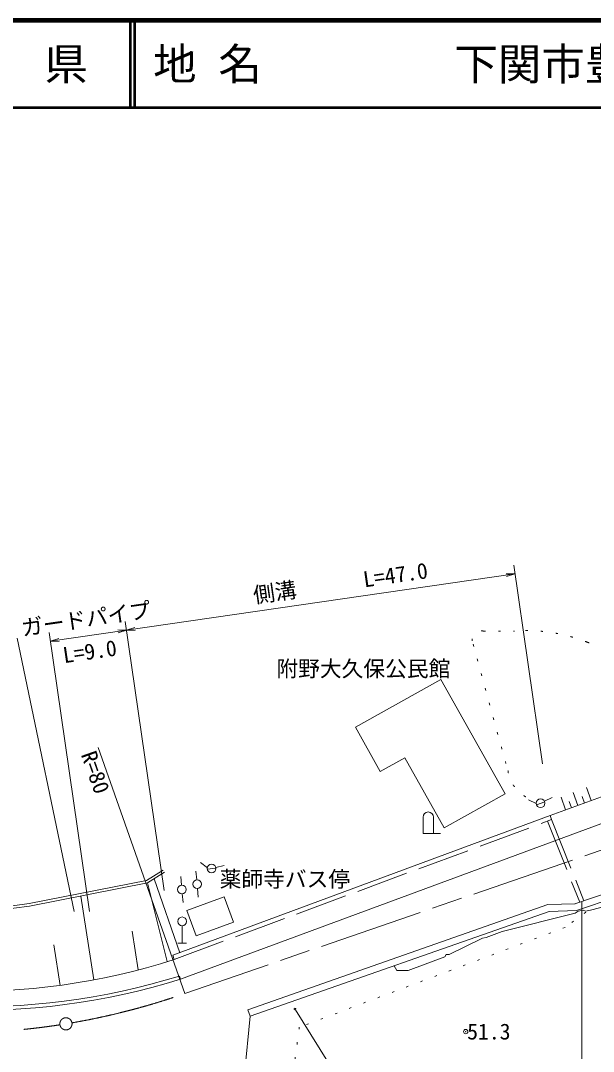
# Model space of a CAD drawing. Units: millimetres, scale not verified. Extents: x 40000 to 680000, y 20000 to 380000.
# Drawn here: x 355144 to 421009, y 261358 to 380000 of the extents above; entities that cross this region are included whole.
import ezdxf
from ezdxf.enums import TextEntityAlignment as Align

# ---------------------------------------------------------------- set-up
doc = ezdxf.new("R2010")
doc.units = ezdxf.units.MM
doc.header["$LTSCALE"] = 1000
doc.header["$PDMODE"] = 32
doc.header["$PDSIZE"] = 500
for name, pattern in [('CHAIN', [18.5, 12, -1.5, 3.5, -1.5]), ('DASHED', [7.5, 6, -1.5]), ('DOTTED', [1.75, 0.25, -1.5])]:
    doc.linetypes.add(name, pattern=pattern)
for name, color, linetype, lineweight in [('M-BGD', 7, 'Continuous', 13), ('M-BMK', 2, 'CHAIN', 13), ('M-STR-HTXT', 7, 'Continuous', 13), ('M-STR-STRC', 7, 'Continuous', 13), ('M-TTL', 2, 'Continuous', 140), ('M-TTL-LINE', 7, 'Continuous', 50)]:
    doc.layers.add(name, color=color, linetype=linetype, lineweight=lineweight)
doc.layers.add('M-TTL-TXT', color=7, linetype='Continuous')
doc.styles.add('ＭＳ ゴシック', font='')
doc.styles.get('ＭＳ ゴシック').set_extended_font_data('MS Gothic')

# ---------------------------------------------------------------- blocks, each defined once
blk = doc.blocks.new('電話柱1')
at = {"color": 7, "linetype": 'Continuous', "lineweight": 13}
for p, q in [((-1.203, 0.848), (-0.496, 0.14)), ((-0.516, 0.002), (0.484, 0.002)), ((1.475, 0.164), (0.478, 0.078))]:
    blk.add_line(p, q, dxfattribs=at)
blk.add_circle((-0.016, 0.002), 0.5, dxfattribs=at)
blk = doc.blocks.new('open_arrow')
at = {"color": 0, "linetype": 'Continuous', "lineweight": -2}
blk.add_lwpolyline([(7.5, 1.25), (0, 0), (7.5, -1.25)], dxfattribs=at)

msp = doc.modelspace()

# ---------------------------------------------------------------- linework, layer by layer
at = {"layer": 'M-BGD', "linetype": 'DOTTED'}
for p, q in [((408343, 309740), (411952, 309740)), ((407180, 308216), (411337, 293088)), ((420153, 277379), (417747, 275614)), ((417747, 275614), (387190, 264146)), ((387190, 264146), (386175, 256469))]:
    msp.add_line(p, q, dxfattribs=at)
at = {"layer": 'M-BGD'}
for p, q in [((471138, 308592), (416027, 288500)), ((473178, 296766), (418875, 278343)), ((473435, 296009), (419064, 277562)), ((419232, 289669), (418700, 291139)), ((419994, 289947), (419726, 290686)), ((420757, 290225), (420215, 291721)), ((417822, 289155), (417293, 290613)), ((418484, 289396), (418220, 290124)), ((372659, 272420), (416027, 288500)), ((401426, 288318), (401426, 286418)), ((402626, 286418), (402626, 288318)), ((416027, 288500), (416201, 288032)), ((401426, 286418), (403426, 286418)), ((369630, 281032), (371541, 282222)), ((369742, 280749), (371699, 281968)), ((370507, 281225), (373441, 272711)), ((373652, 280481), (373565, 281477)), ((375396, 281102), (375309, 282098)), ((356112, 278369), (369630, 281032)), ((356160, 278073), (369742, 280749)), ((371993, 271686), (369742, 280749)), ((375483, 280106), (375570, 279110)), ((363558, 269592), (362050, 279233)), ((373739, 279484), (373826, 278488)), ((346756, 277141), (356112, 278369)), ((346766, 276840), (356160, 278073)), ((415765, 278268), (381287, 266154)), ((415765, 278268), (418921, 278358)), ((415913, 277472), (381552, 265399)), ((415913, 277472), (419064, 277562)), ((419846, 277594), (419253, 277509)), ((419846, 277594), (420100, 277509)), ((373715, 275827), (373715, 273827)), ((368678, 270742), (367983, 275192)), ((408670, 274461), (408247, 274377)), ((410533, 275139), (408670, 274461)), ((359682, 268961), (358955, 273610)), ((373215, 273827), (374215, 273827)), ((372812, 271944), (372659, 272420)), ((373405, 270034), (373523, 269652)), ((381287, 266154), (381552, 265399)), ((381552, 265399), (380881, 258572))]:
    msp.add_line(p, q, dxfattribs=at)
at = {"layer": 'M-BGD', "linetype": 'DASHED'}
for p, q in [((372812, 271944), (416201, 288032)), ((415732, 287858), (419449, 278538)), ((416201, 288032), (419923, 278699))]:
    msp.add_line(p, q, dxfattribs=at)
at = {"layer": 'M-BGD'}
for points in [[(393647, 298666), (396504, 293574), (399339, 295164), (403862, 287100), (410848, 291019), (403468, 304175)], [(375341, 274652), (379619, 276215), (378549, 279143), (374271, 277580)]]:
    msp.add_lwpolyline(points, close=True, dxfattribs=at)
for points in [[(420100, 277509), (420693, 277594), (423487, 278356), (427212, 279541), (433477, 281827), (433731, 282081)], [(410533, 275139), (418915, 277255), (419253, 277509)], [(398090, 271210), (398425, 270651), (399695, 270651), (403929, 272260), (404098, 272514), (404437, 272514), (408247, 274377)]]:
    msp.add_lwpolyline(points, dxfattribs=at)
for centre, radius in [((373695, 279982), 500), ((375440, 280604), 500), ((373715, 276327), 500), ((386688, 266238), 100)]:
    msp.add_circle(centre, radius, dxfattribs=at)
at = {"layer": 'M-BGD', "linetype": 'DOTTED'}
for centre, radius, start, end in [((408107, 308714), 1052, 77.0594, 208.2419), ((413313, 290839), 18950, 68.38795, 94.11973), ((427294, 328012), 20771, 250.30374, 276.47637), ((415251, 294230), 4100, 187.99481, 248.63137)]:
    msp.add_arc(centre, radius, start, end, dxfattribs=at)
at = {"layer": 'M-BGD'}
for centre, radius, start, end in [((402026, 288318), 600, 0, 180), ((349259, 345231), 76979, 248.49872, 287.81615), ((349925, 345718), 79642, 248.12344, 287.23568), ((349925, 345718), 79242, 248.11766, 287.23568)]:
    msp.add_arc(centre, radius, start, end, dxfattribs=at)
msp.add_point((406337, 263642), dxfattribs=at)
at = {"layer": 'M-BMK'}
msp.add_line((453572, 295441), (374041, 268027), dxfattribs=at)
msp.add_circle((360355, 264530), 700, dxfattribs=at)
for start, end in [(249.26661, 278.76689), (279.76957, 289.39836)]:
    msp.add_arc((347471, 343485), 80000, start, end, dxfattribs=at)
at = {"layer": 'M-STR-HTXT'}
for p, q in [((415166, 294438), (411851, 317309)), ((367318, 309843), (411994, 316319)), ((358563, 308574), (367318, 309843)), ((371664, 279861), (367175, 310832)), ((361306, 277469), (354753, 308932)), ((363072, 277468), (358420, 309563)), ((374041, 268027), (364077, 296324)), ((386741, 266153), (394974, 252972))]:
    msp.add_line(p, q, dxfattribs=at)
msp.add_lwpolyline([(419695, 278516), (419695, 254198), (447605, 254198)], dxfattribs=at)
at = {"layer": 'M-STR-STRC'}
msp.add_line((486471, 311512), (373523, 269652), dxfattribs=at)
at = {"layer": 'M-TTL'}
msp.add_line((680000, 380000), (40000, 380000), dxfattribs=at)
at = {"layer": 'M-TTL-LINE'}
for p, q in [((367750, 380000), (367750, 370000)), ((368250, 380000), (368250, 370000)), ((40000, 370000), (680000, 370000))]:
    msp.add_line(p, q, dxfattribs=at)

# ---------------------------------------------------------------- block references
at = {"layer": 'M-BGD', "xscale": 1000, "yscale": 1000}
for p, rotation in [((414958, 289917), 20.02984), ((377124, 282398), 6.84277)]:
    msp.add_blockref('電話柱1', p, dxfattribs=dict(at, rotation=rotation))
at = {"layer": 'M-STR-HTXT', "xscale": 133, "yscale": 133}
for p, rotation in [((411994, 316319), 188.2), ((367318, 309843), 188.2), ((367318, 309843), 8.2), ((358563, 308574), 8.2)]:
    msp.add_blockref('open_arrow', p, dxfattribs=dict(at, rotation=rotation))
at = {"layer": 'M-STR-HTXT'}
for p, rotation in [((419695, 278516), 270), ((386741, 266153), 302)]:
    msp.add_blockref('open_arrow', p, dxfattribs=dict(at, rotation=rotation))

# ---------------------------------------------------------------- texts
at = {"layer": 'M-BGD', "style": 'ＭＳ ゴシック'}
for s, p in [('附野大久保公民館', (394559, 303942)), ('薬師寺バス停', (385530, 279722))]:
    msp.add_text(s, height=1833, dxfattribs=at).set_placement(p, align=Align.BOTTOM_CENTER)
msp.add_text('51.3', height=1833, dxfattribs=at).set_placement((406497, 263642), align=Align.MIDDLE_LEFT)
at = {"layer": 'M-STR-HTXT', "style": 'ＭＳ ゴシック'}
for s, p in [('L=47.0', (398455, 314752)), ('側溝', (384580, 312747)), ('ガードパイプ', (362869, 309703)), ('L=9.0', (363304, 305939))]:
    msp.add_text(s, height=1833, rotation=8.248, dxfattribs=at).set_placement(p, align=Align.BOTTOM_CENTER)
msp.add_text('R=80', height=1833, rotation=289.398, dxfattribs=at).set_placement((361537, 295343), align=Align.BOTTOM_LEFT)
at = {"layer": 'M-TTL-TXT', "style": 'ＭＳ ゴシック'}
for s, p in [('地 名', (370380, 375000)), ('下関市豊北町大字神田', (405024, 375000))]:
    msp.add_text(s, height=3666, dxfattribs=at).set_placement(p, align=Align.MIDDLE_LEFT)
msp.add_text('山\u3000口\u3000県', height=3666, dxfattribs=at).set_placement((350375, 375000), align=Align.MIDDLE_CENTER)

doc.saveas('drawing.dxf')
